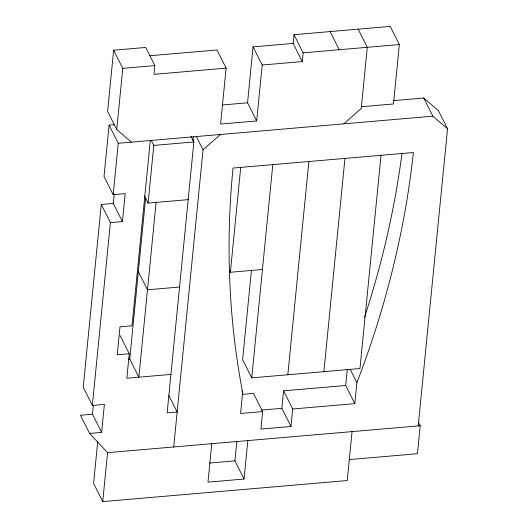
<?xml version="1.0" encoding="UTF-8"?>
<svg xmlns="http://www.w3.org/2000/svg" width="528" height="528" viewBox="0 0 528 528"><rect width="100%" height="100%" fill="white"/><g stroke="black" fill="none" stroke-linecap="round" stroke-linejoin="round"><path stroke-width="0.79" d="M262.198 65.023L302.28 61.571L293.152 43.421L253.064 46.873L262.198 65.023L256.674 120.958L220.598 124.06L226.123 68.132L153.971 74.342L154.836 65.604L145.708 47.454L113.639 50.213L107.6 111.388L116.734 129.538L131.386 142.138M101.27 204.475L110.405 222.625L122.43 221.588L113.296 203.438L101.27 204.475L83.226 387.295L92.354 405.445L104.379 404.415L101.62 432.379L89.595 433.415L80.461 415.259L92.486 414.223L101.62 432.379M114.721 124.634L109.105 125.123L104.036 176.504L113.164 194.66L125.189 193.624L122.43 221.588M116.734 129.538L122.773 68.363L113.639 50.213M92.354 405.445L110.405 222.625M113.164 194.66L118.239 143.273L109.105 125.123M92.486 414.223L93.357 405.438M113.296 203.438L114.246 193.849M97.706 441.85L93.601 483.45L102.736 501.6L347.233 480.546L352.064 431.607M102.736 501.6L107.567 452.661L89.595 433.415M120.12 335.597L129.254 353.747L126.839 378.22L170.927 374.418M150.302 140.514L132.013 325.783L119.988 326.819L117.229 354.783L129.254 353.747M145.616 198.132L129.73 359.027L138.857 377.183L156.116 202.396M188.179 199.637L148.097 203.089L153.793 145.411L151.239 140.329M193.01 140.712L193.42 136.607M190.951 136.151L193.875 141.959L167.132 412.87L177.151 412.012L168.749 395.307M173.699 446.965L203.036 149.833L196.462 136.765M211.781 443.685L207.979 482.143L244.055 479.035L247.85 440.583M262.442 269.498L230.38 272.257L240.728 167.383M256.674 120.958L247.546 102.802L253.064 46.873M251.44 270.31L242.616 359.707L251.744 377.863L359.971 368.544L381.018 155.305M244.055 479.035L234.927 460.885L236.867 441.25M354.829 403.643L356.902 382.668A1127.326 895.561 -26.7 0 0 413.398 152.519L233.026 168.049A1125.168 893.851 -26.7 0 0 242.662 392.509L240.59 413.477L262.64 411.583L260.911 429.059L290.974 426.472L292.697 408.995L283.569 390.839L345.695 385.493L354.829 403.643L292.697 408.995M251.744 377.863L272.798 164.624M293.152 43.421L294.01 34.683L390.212 26.4L399.34 44.55L393.472 103.976L361.409 106.742M302.28 61.571L303.145 52.833L294.01 34.683M290.974 426.472L281.846 408.322L283.569 390.839M287.819 374.755L308.873 161.522M323.895 371.646L344.949 158.413M345.695 385.493L347.292 369.356M418.202 425.918L447.539 128.786L438.405 110.629L423.753 98.03L393.406 100.643M418.381 422.11L420.209 425.746L417.443 453.71L349.305 459.578M203.036 149.833L220.447 134.475M343.82 123.849L361.231 108.491L367.277 47.315L358.142 29.159M149.761 55.763L216.995 49.975L226.123 68.132M122.773 68.363L154.836 65.604M303.145 52.833L399.34 44.55M222.13 104.993L247.546 102.802M118.239 143.273L432.881 116.18L447.539 128.786M153.793 145.411L193.875 141.959M179.553 287.027L147.49 289.793L138.356 271.636M128.317 359.152L129.954 359.007M242.075 394.416L253.506 393.426L262.64 411.583M261.532 410.065L281.846 408.322M107.567 452.661L420.209 425.746M209.51 463.069L234.927 460.885M423.753 98.03L432.881 116.18M330.086 31.574L339.214 49.731M350.328 369.6L356.902 382.668M229.284 270.079L230.38 272.257M144.448 195.829L148.097 203.089M241.936 391.057L242.662 392.509M401.98 153.542A1127.326 895.561 -26.7 0 1 364.571 317.209"/></g></svg>
